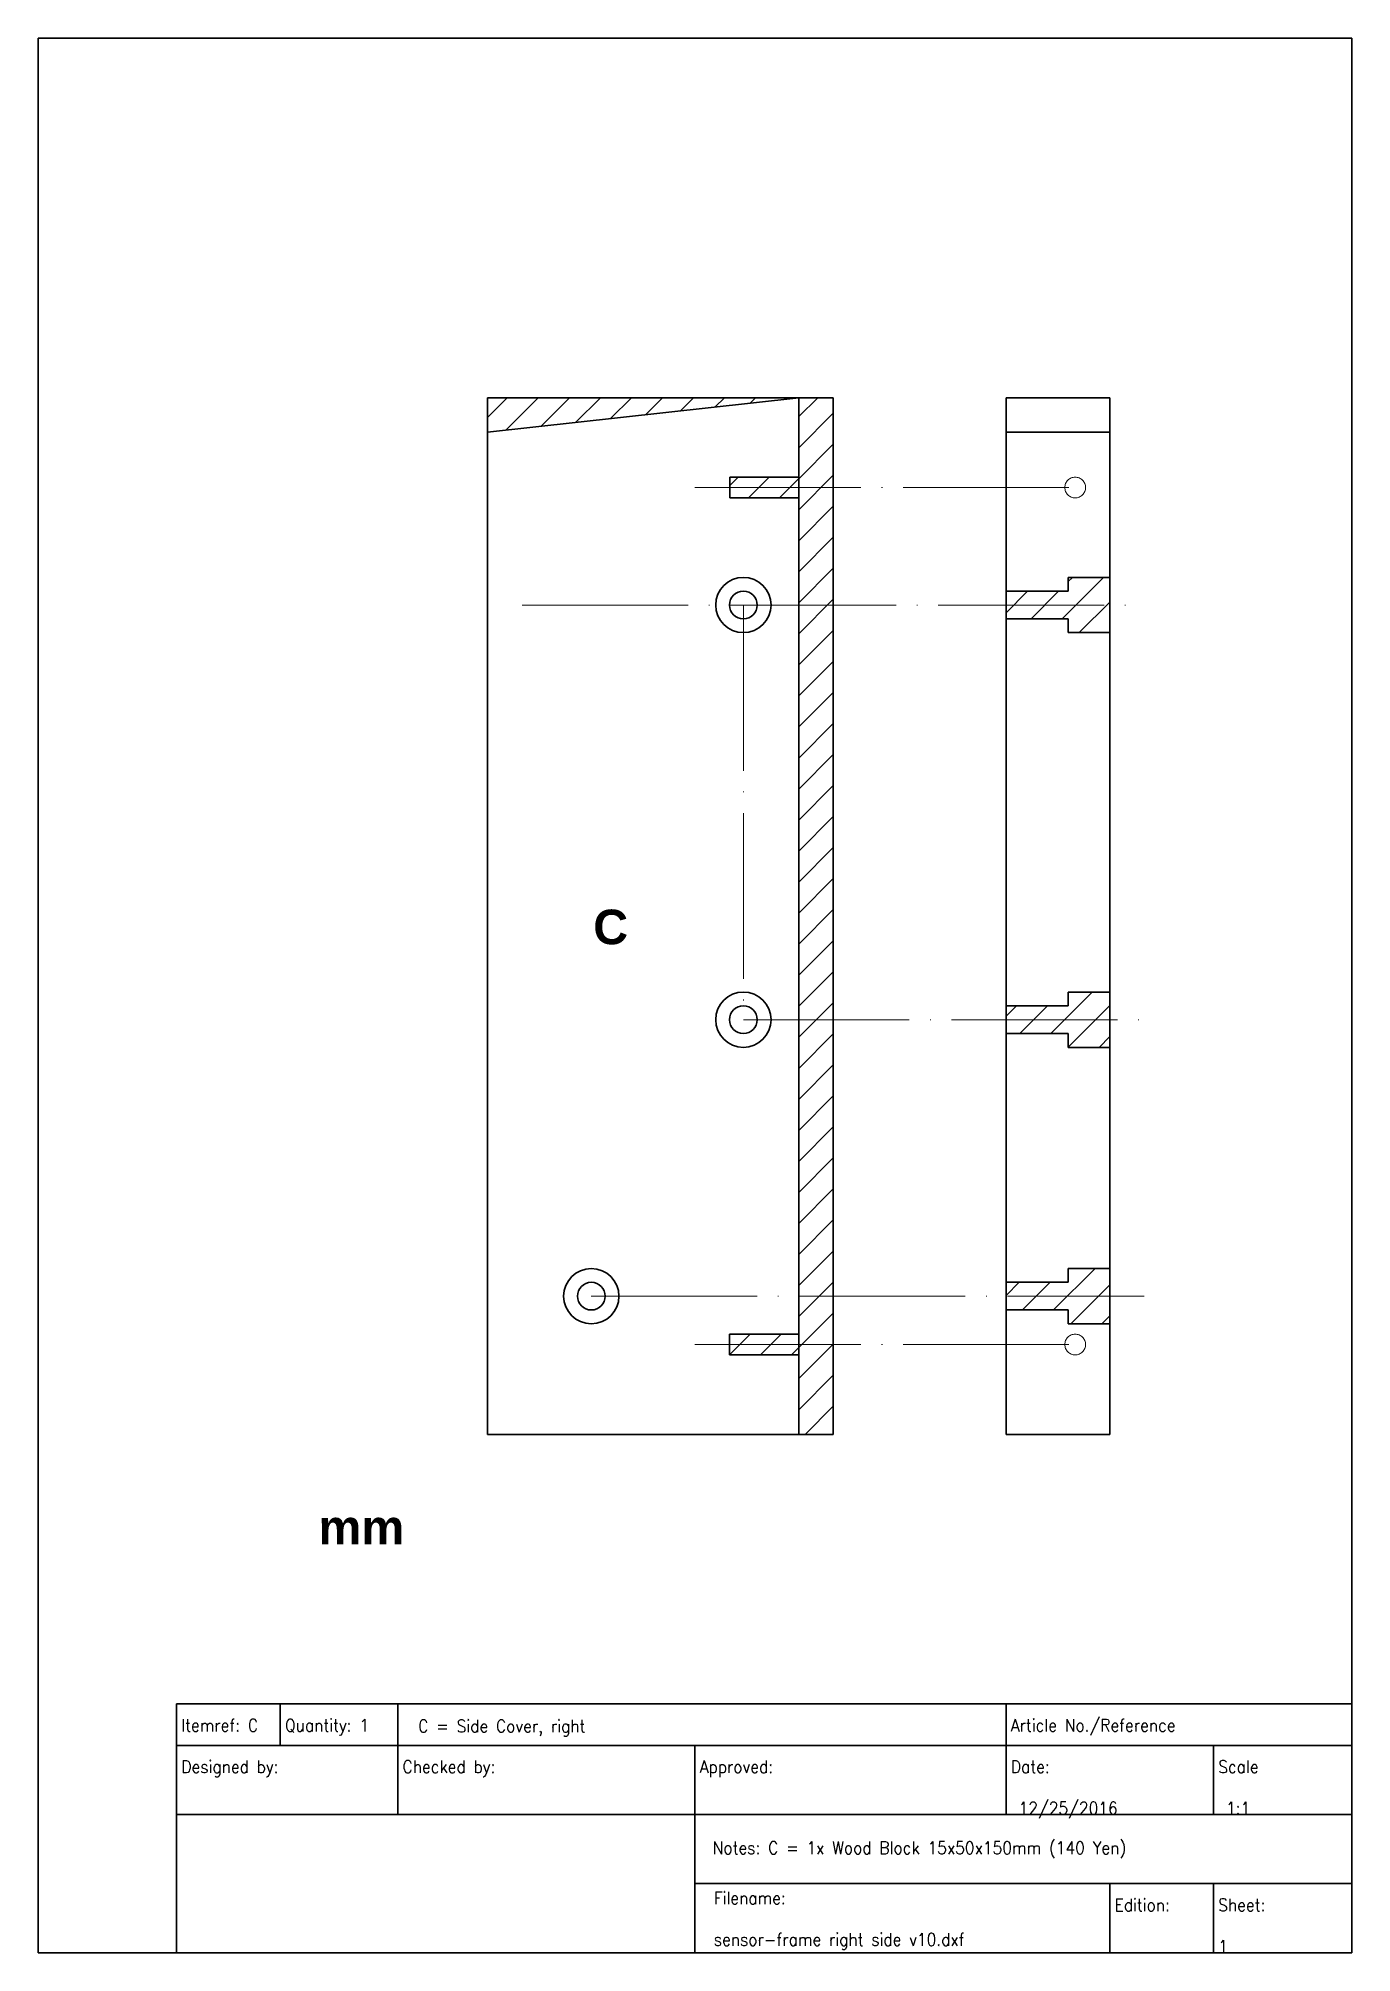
# Model space of a CAD drawing. Header units: millimetres. Extents: x 10 to 200, y 10 to 287.
import ezdxf

# ---------------------------------------------------------------- set-up
doc = ezdxf.new("R2010")
doc.units = ezdxf.units.MM
doc.linetypes.add('ACAD_ISO04W100', pattern=[30, 24, -3, 0, -3])
for name, color, linetype, lineweight, true_color in [('0 ... Background', 18, 'Continuous', 35, 0x000000), ('0 ... Base', 18, 'Continuous', 35, 0x000000), ('0 ... Construction', 18, 'ACAD_ISO04W100', 9, 0x000000), ('0 ... Cut', 18, 'Continuous', 35, 0x000000), ('0 ... Dimensions', 18, 'Continuous', 9, 0x000000), ('0 ... Numbering', 18, 'Continuous', 70, 0x000000), ('0 ... Waste', 18, 'Continuous', 9, 0x000000)]:
    doc.layers.add(name, color=color, linetype=linetype, lineweight=lineweight, true_color=true_color)
doc.styles.add('textstyle11', font='Standard')
doc.styles.add('textstyle12', font='Standard')
doc.styles.add('textstyle13', font='Standard')
doc.styles.add('textstyle14', font='Standard')
doc.styles.add('textstyle15', font='Standard')
doc.styles.add('textstyle16', font='Standard')
doc.styles.add('textstyle17', font='Standard')
doc.styles.add('textstyle18', font='Standard')
doc.styles.add('textstyle19', font='Standard')
doc.styles.add('textstyle20', font='Standard')
doc.styles.add('textstyle21', font='Standard')
doc.styles.add('textstyle22', font='Standard')
doc.styles.add('textstyle23', font='Standard')
doc.styles.add('textstyle24', font='')
doc.styles.add('textstyle25', font='')
doc.styles.get('textstyle24').set_extended_font_data('Arial', bold=True)
doc.styles.get('textstyle25').set_extended_font_data('Arial', bold=True)

msp = doc.modelspace()

# ---------------------------------------------------------------- hatches: boundary and pattern name
at = {"layer": '0 ... Construction'}
h = msp.add_hatch(dxfattribs=at)
h.set_pattern_fill('ANSI31', color=256, style=0, pattern_type=0)
h.paths.add_polyline_path([(125, 235), (120, 235), (120, 85), (125, 85)], flags=0)
h = msp.add_hatch(dxfattribs=at)
h.set_pattern_fill('ANSI31', color=256, style=0, pattern_type=0)
h.paths.add_polyline_path([(120.03, 220.49), (110.03, 220.49), (110.03, 223.49), (120.03, 223.49)], flags=0)
h = msp.add_hatch(dxfattribs=at)
h.set_pattern_fill('ANSI31', color=256, style=0, pattern_type=0)
h.paths.add_polyline_path([(120, 96.51), (110, 96.51), (110, 99.51), (120, 99.51)], flags=0)
at = {"layer": '0 ... Dimensions'}
h = msp.add_hatch(dxfattribs=at)
h.set_pattern_fill('ANSI31', color=256, style=0, pattern_type=0)
h.paths.add_polyline_path([(75, 230), (120, 235), (75, 235)], flags=0)
at = {"layer": '0 ... Waste'}
h = msp.add_hatch(dxfattribs=at)
h.set_pattern_fill('LINE', color=256, angle=45, style=0, pattern_type=0)
h.paths.add_polyline_path([(159, 201), (165, 201), (165, 209), (159, 209), (159, 207), (150, 207), (150, 203), (159, 203)], flags=0)
h = msp.add_hatch(dxfattribs=at)
h.set_pattern_fill('LINE', color=256, angle=45, style=0, pattern_type=0)
h.paths.add_polyline_path([(159, 141), (165, 141), (165, 149), (159, 149), (159, 147), (150, 147), (150, 143), (159, 143)], flags=0)
h = msp.add_hatch(dxfattribs=at)
h.set_pattern_fill('LINE', color=256, angle=45, style=0, pattern_type=0)
h.paths.add_polyline_path([(159, 101), (165, 101), (165, 109), (159, 109), (159, 107), (150, 107), (150, 103), (159, 103)], flags=0)

# ---------------------------------------------------------------- linework, layer by layer
at = {"layer": '0 ... Background', "linetype": 'Continuous'}
for p, q in [((200, 287), (10, 287)), ((10, 287), (10, 10)), ((200, 10), (200, 287)), ((30, 46), (200, 46)), ((30, 40), (30, 46)), ((45, 40), (45, 46)), ((62, 40), (62, 46)), ((150, 40), (150, 46)), ((30, 40), (200, 40)), ((30, 10), (30, 40)), ((62, 30), (62, 40)), ((105, 30), (105, 40)), ((150, 30), (150, 40)), ((180, 30), (180, 40)), ((30, 30), (200, 30)), ((105, 10), (105, 30)), ((105, 20), (200, 20)), ((165, 10), (165, 20)), ((180, 10), (180, 20)), ((105, 10), (105, 15)), ((10, 10), (200, 10))]:
    msp.add_line(p, q, dxfattribs=at)
at = {"layer": '0 ... Base'}
for p, q in [((75, 230), (120, 235)), ((75, 230), (75, 235)), ((75, 235), (120, 235)), ((120, 85), (120, 235)), ((125, 235), (120, 235)), ((125, 85), (125, 235)), ((150, 85), (150, 235)), ((150, 235), (165, 235)), ((165, 235), (165, 85)), ((75, 85), (75, 230)), ((150, 230), (165, 230)), ((120.03, 223.49), (110.03, 223.49)), ((110.03, 223.49), (110.03, 220.49)), ((120.03, 223.49), (120.03, 220.49)), ((120.03, 220.49), (110.03, 220.49)), ((159, 207), (159, 209)), ((165, 209), (159, 209)), ((159, 207), (150, 207)), ((150, 207), (150, 203)), ((150, 203), (159, 203)), ((159, 201), (159, 203)), ((159, 201), (165, 201)), ((159, 147), (150, 147)), ((150, 147), (150, 143)), ((159, 147), (159, 149)), ((165, 149), (159, 149)), ((150, 143), (159, 143)), ((159, 141), (159, 143)), ((159, 141), (165, 141)), ((159, 107), (159, 109)), ((165, 109), (159, 109)), ((159, 107), (150, 107)), ((150, 107), (150, 103)), ((150, 103), (159, 103)), ((159, 101), (159, 103)), ((159, 101), (165, 101)), ((120, 99.51), (110, 99.51)), ((110, 99.51), (110, 96.51)), ((120, 99.51), (120, 96.51)), ((120, 96.51), (110, 96.51)), ((75, 85), (120, 85)), ((120, 85), (125, 85)), ((165, 85), (150, 85))]:
    msp.add_line(p, q, dxfattribs=at)
for centre in [(112, 205), (112, 145), (90, 105)]:
    msp.add_circle(centre, 4, dxfattribs=at)
at = {"layer": '0 ... Construction'}
for p, q in [((105, 222), (160, 222)), ((80, 205), (170, 205)), ((112, 205), (112, 145)), ((112, 145), (170, 145)), ((75, 97.5), (75, 112.5)), ((90, 105), (170, 105)), ((105, 98), (160, 98))]:
    msp.add_line(p, q, dxfattribs=at)
for centre in [(160, 222), (160, 98)]:
    msp.add_circle(centre, 1.5, dxfattribs=at)
at = {"layer": '0 ... Cut'}
for centre in [(112, 205), (112, 145), (90, 105)]:
    msp.add_circle(centre, 2, dxfattribs=at)
at = {"layer": '0 ... Dimensions'}
msp.add_line((75, 230), (75, 235), dxfattribs=at)

# ---------------------------------------------------------------- texts
at = {"layer": '0 ... Background', "linetype": 'Continuous', "lineweight": 25, "char_height": 1.8}
for s, insert, width, attachment_point, style in [('Itemref: C', (30.69, 43.81), 100, 1, 'textstyle11'), ('Quantity: 1', (45.69, 43.81), 100, 1, 'textstyle12'), ('C = Side Cover, right', (64.96, 41.29), 100, 7, 'textstyle13'), ('Article No./Reference', (150.69, 43.81), 100, 1, 'textstyle14'), ('Designed by:', (30.69, 37.81), 100, 1, 'textstyle15'), ('Checked by:', (62.69, 37.81), 100, 1, 'textstyle16'), ('Approved:\\P\\P', (105.69, 37.81), 100, 1, 'textstyle17'), ('Date:\\P\\P 12/25/2016', (150.69, 37.81), 100, 1, 'textstyle19'), ('Scale\\P\\P 1:1', (180.69, 37.81), 100, 1, 'textstyle20'), ('Notes: C\\~= 1x Wood Block 15x50x150mm (140 Yen)\\P\\P', (107.56, 26.08), 200, 1, 'textstyle23'), ('Filename:\\P\\Psensor-frame right side v10.dxf', (107.72, 18.82), 100, 1, 'textstyle18'), ('Edition:\\p\\P v 1.0', (165.69, 17.81), 100, 1, 'textstyle21'), ('Sheet:\\P\\P1', (180.69, 17.81), 100, 1, 'textstyle22')]:
    msp.add_mtext(s, dxfattribs=dict(at, insert=insert, width=width, attachment_point=attachment_point, style=style))
at = {"layer": '0 ... Numbering', "char_height": 5, "attachment_point": 1}
for s, insert, style in [('C', (90.28, 160.92), 'textstyle24'), ('mm', (50.53, 74.07), 'textstyle25')]:
    msp.add_mtext(s, dxfattribs=dict(at, insert=insert, style=style))

doc.saveas('drawing.dxf')
